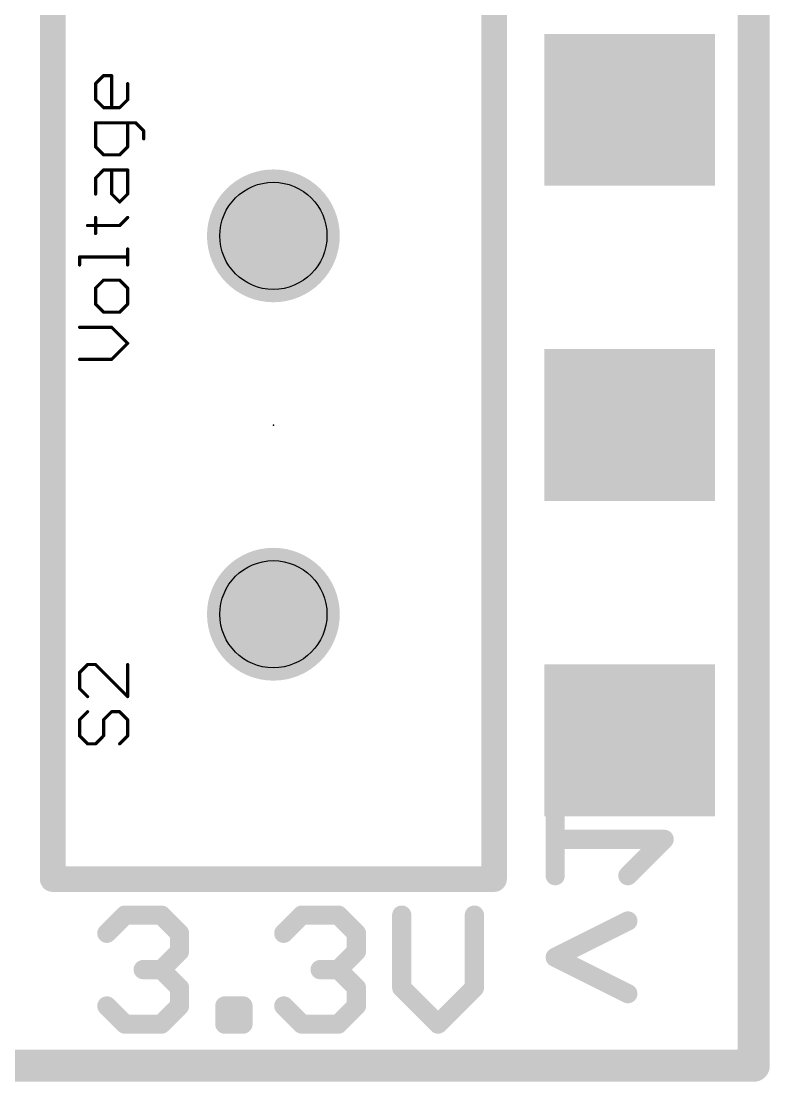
# Model space of a CAD drawing. Extents: x -128 to 56, y -3 to 18.
# Drawn here: x 48.8 to 54.74, y -0.13 to 8.28 of the extents above; entities that cross this region are included whole.
import ezdxf

# ---------------------------------------------------------------- set-up
doc = ezdxf.new("R2010")
doc.units = 0
for name, color, linetype in [('1', 12, 'CONTINUOUS'), ('16', 132, 'CONTINUOUS'), ('20', 53, 'CONTINUOUS'), ('21', 53, 'CONTINUOUS'), ('23', 53, 'CONTINUOUS'), ('25', 253, 'CONTINUOUS'), ('27', 253, 'CONTINUOUS'), ('29', 253, 'CONTINUOUS'), ('30', 253, 'CONTINUOUS'), ('31', 253, 'CONTINUOUS')]:
    doc.layers.add(name, color=color, linetype=linetype)

# ---------------------------------------------------------------- blocks, each defined once
blk = doc.blocks.new('RECT')
blk.add_solid([(-0.5, -0.5), (0.5, -0.5), (-0.5, 0.5), (0.5, 0.5)])

msp = doc.modelspace()

# ---------------------------------------------------------------- linework, layer by layer
at = {"layer": '1', "const_width": 0.254}
for points in [[(54.61, 16.51), (54.61, 0)], [(54.61, 0), (0, 0)]]:
    msp.add_lwpolyline(points, dxfattribs=at)
at = {"layer": '1', "const_width": 0.127}
for points in [[(54.61, -0.0635, 1), (54.61, 0.0635)], [(54.5465, 0, 1), (54.6735, 0)]]:
    msp.add_lwpolyline(points, format="xyb", dxfattribs=at)
at = {"layer": '16'}
for points, const_width in [([(54.61, 16.51), (54.61, 0)], 0.254), ([(53.4674, 2.4427), (53.4674, 3.0189)], 0.1524), ([(53.0352, 2.8749), (53.8995, 2.8749)], 0.1524), ([(53.8995, 2.8749), (53.4674, 2.4427)], 0.1524), ([(53.0352, 1.5072), (53.0352, 2.0834)], 0.1524), ([(53.8995, 1.7953), (53.0352, 1.7953)], 0.1524), ([(53.6114, 1.5072), (53.8995, 1.7953)], 0.1524), ([(53.0352, 0.8598), (53.6114, 1.1479)], 0.1524), ([(53.6114, 0.5716), (53.0352, 0.8598)], 0.1524), ([(54.61, 0), (0, 0)], 0.254)]:
    msp.add_lwpolyline(points, dxfattribs=dict(at, const_width=const_width))
for points, const_width in [([(53.5055, 3.0189, 1), (53.4293, 3.0189)], 0.0762), ([(53.0352, 2.913, 1), (53.0352, 2.8368)], 0.0762), ([(53.9265, 2.8479, 1), (53.8726, 2.9018)], 0.0762), ([(53.8995, 2.8368, 1), (53.8995, 2.913)], 0.0762), ([(53.4404, 2.4696, 1), (53.4943, 2.4157)], 0.0762), ([(53.4293, 2.4427, 1), (53.5055, 2.4427)], 0.0762), ([(53.0733, 2.0834, 1), (52.9971, 2.0834)], 0.0762), ([(53.0352, 1.8334, 1), (53.0352, 1.7572)], 0.0762), ([(53.9265, 1.7683, 1), (53.8726, 1.8222)], 0.0762), ([(53.8995, 1.7572, 1), (53.8995, 1.8334)], 0.0762), ([(52.9971, 1.5072, 1), (53.0733, 1.5072)], 0.0762), ([(53.5845, 1.5341, 1), (53.6384, 1.4802)], 0.0762), ([(53.6285, 1.1138, 1), (53.5944, 1.1819)], 0.0762), ([(53.0522, 0.8938, 1), (53.0182, 0.8257)], 0.0762), ([(53.0182, 0.8938, 1), (53.0522, 0.8257)], 0.0762), ([(53.5944, 0.5376, 1), (53.6285, 0.6057)], 0.0762), ([(54.61, -0.0635, 1), (54.61, 0.0635)], 0.127), ([(54.5465, 0, 1), (54.6735, 0)], 0.127)]:
    msp.add_lwpolyline(points, format="xyb", dxfattribs=dict(at, const_width=const_width))
at = {"layer": '20', "const_width": 0.2032}
for points in [[(54.61, 0), (54.61, 16.51)], [(0, 0), (54.61, 0)]]:
    msp.add_lwpolyline(points, dxfattribs=at)
at = {"layer": '20', "const_width": 0.1016}
for points in [[(54.61, -0.0508, 1), (54.61, 0.0508)], [(54.5592, 0, 1), (54.6608, 0)]]:
    msp.add_lwpolyline(points, format="xyb", dxfattribs=at)
at = {"layer": '20'}
for centre in [(50.8, 6.58), (50.8, 3.58)]:
    msp.add_circle(centre, 0.425, dxfattribs=at)
at = {"layer": '21'}
for points, const_width in [([(49.05, 8.68), (49.05, 1.48)], 0.2032), ([(52.55, 1.48), (52.55, 8.68)], 0.2032), ([(49.05, 1.48), (52.55, 1.48)], 0.2032), ([(49.4792, 1.0505), (49.6233, 1.1945)], 0.1524), ([(49.6233, 1.1945), (49.9114, 1.1945)], 0.1524), ([(49.9114, 1.1945), (50.0554, 1.0505)], 0.1524), ([(50.8825, 1.0505), (51.0265, 1.1945)], 0.1524), ([(51.0265, 1.1945), (51.3146, 1.1945)], 0.1524), ([(51.3146, 1.1945), (51.4587, 1.0505)], 0.1524), ([(51.818, 1.1945), (51.818, 0.6183)], 0.1524), ([(52.3942, 0.6183), (52.3942, 1.1945)], 0.1524), ([(50.0554, 1.0505), (50.0554, 0.9064)], 0.1524), ([(51.4587, 1.0505), (51.4587, 0.9064)], 0.1524), ([(50.0554, 0.9064), (49.9114, 0.7624)], 0.1524), ([(51.4587, 0.9064), (51.3146, 0.7624)], 0.1524), ([(49.9114, 0.7624), (49.7673, 0.7624)], 0.1524), ([(49.9114, 0.7624), (50.0554, 0.6183)], 0.1524), ([(51.3146, 0.7624), (51.1706, 0.7624)], 0.1524), ([(51.3146, 0.7624), (51.4587, 0.6183)], 0.1524), ([(50.0554, 0.6183), (50.0554, 0.4743)], 0.1524), ([(51.4587, 0.6183), (51.4587, 0.4743)], 0.1524), ([(51.818, 0.6183), (52.1061, 0.3302)], 0.1524), ([(52.1061, 0.3302), (52.3942, 0.6183)], 0.1524), ([(49.6233, 0.3302), (49.4792, 0.4743)], 0.1524), ([(50.0554, 0.4743), (49.9114, 0.3302)], 0.1524), ([(50.4147, 0.3302), (50.4147, 0.4743)], 0.1524), ([(50.4147, 0.4743), (50.5588, 0.4743)], 0.1524), ([(50.5588, 0.4743), (50.5588, 0.3302)], 0.1524), ([(51.0265, 0.3302), (50.8825, 0.4743)], 0.1524), ([(51.4587, 0.4743), (51.3146, 0.3302)], 0.1524), ([(49.9114, 0.3302), (49.6233, 0.3302)], 0.1524), ([(50.5588, 0.3302), (50.4147, 0.3302)], 0.1524), ([(51.3146, 0.3302), (51.0265, 0.3302)], 0.1524)]:
    msp.add_lwpolyline(points, dxfattribs=dict(at, const_width=const_width))
for points, const_width in [([(49.05, 1.5308, 1), (49.05, 1.4292)], 0.1016), ([(48.9992, 1.48, 1), (49.1008, 1.48)], 0.1016), ([(52.4992, 1.48, 1), (52.6008, 1.48)], 0.1016), ([(52.55, 1.4292, 1), (52.55, 1.5308)], 0.1016), ([(49.6233, 1.2326, 1), (49.6233, 1.1564)], 0.0762), ([(49.6502, 1.1676, 1), (49.5963, 1.2215)], 0.0762), ([(49.9383, 1.2215, 1), (49.8844, 1.1676)], 0.0762), ([(49.9114, 1.1564, 1), (49.9114, 1.2326)], 0.0762), ([(51.0265, 1.2326, 1), (51.0265, 1.1564)], 0.0762), ([(51.0535, 1.1676, 1), (50.9996, 1.2215)], 0.0762), ([(51.3416, 1.2215, 1), (51.2877, 1.1676)], 0.0762), ([(51.3146, 1.1564, 1), (51.3146, 1.2326)], 0.0762), ([(51.8561, 1.1945, 1), (51.7799, 1.1945)], 0.0762), ([(52.4323, 1.1945, 1), (52.3561, 1.1945)], 0.0762), ([(49.4523, 1.0774, 1), (49.5061, 1.0235)], 0.0762), ([(50.0935, 1.0505, 1), (50.0173, 1.0505)], 0.0762), ([(50.0285, 1.0235, 1), (50.0824, 1.0774)], 0.0762), ([(50.8555, 1.0774, 1), (50.9094, 1.0235)], 0.0762), ([(51.4968, 1.0505, 1), (51.4206, 1.0505)], 0.0762), ([(51.4318, 1.0235, 1), (51.4856, 1.0774)], 0.0762), ([(50.0173, 0.9064, 1), (50.0935, 0.9064)], 0.0762), ([(50.0824, 0.8795, 1), (50.0285, 0.9334)], 0.0762), ([(51.4206, 0.9064, 1), (51.4968, 0.9064)], 0.0762), ([(51.4856, 0.8795, 1), (51.4318, 0.9334)], 0.0762), ([(49.7673, 0.8005, 1), (49.7673, 0.7243)], 0.0762), ([(49.9383, 0.7893, 1), (49.8844, 0.7354)], 0.0762), ([(49.8844, 0.7893, 1), (49.9383, 0.7354)], 0.0762), ([(49.9114, 0.7243, 1), (49.9114, 0.8005)], 0.0762), ([(51.1706, 0.8005, 1), (51.1706, 0.7243)], 0.0762), ([(51.3416, 0.7893, 1), (51.2877, 0.7354)], 0.0762), ([(51.2877, 0.7893, 1), (51.3416, 0.7354)], 0.0762), ([(51.3146, 0.7243, 1), (51.3146, 0.8005)], 0.0762), ([(50.0935, 0.6183, 1), (50.0173, 0.6183)], 0.0762), ([(50.0285, 0.5914, 1), (50.0824, 0.6453)], 0.0762), ([(51.4968, 0.6183, 1), (51.4206, 0.6183)], 0.0762), ([(51.4318, 0.5914, 1), (51.4856, 0.6453)], 0.0762), ([(51.8449, 0.6453, 1), (51.7911, 0.5914)], 0.0762), ([(52.4212, 0.5914, 1), (52.3673, 0.6453)], 0.0762), ([(51.7799, 0.6183, 1), (51.8561, 0.6183)], 0.0762), ([(52.3561, 0.6183, 1), (52.4323, 0.6183)], 0.0762), ([(49.5061, 0.5012, 1), (49.4523, 0.4473)], 0.0762), ([(50.0173, 0.4743, 1), (50.0935, 0.4743)], 0.0762), ([(50.0824, 0.4473, 1), (50.0285, 0.5012)], 0.0762), ([(50.4528, 0.4743, 1), (50.3766, 0.4743)], 0.0762), ([(50.4147, 0.5124, 1), (50.4147, 0.4362)], 0.0762), ([(50.5969, 0.4743, 1), (50.5207, 0.4743)], 0.0762), ([(50.5588, 0.4362, 1), (50.5588, 0.5124)], 0.0762), ([(50.9094, 0.5012, 1), (50.8555, 0.4473)], 0.0762), ([(51.4206, 0.4743, 1), (51.4968, 0.4743)], 0.0762), ([(51.4856, 0.4473, 1), (51.4318, 0.5012)], 0.0762), ([(49.6233, 0.3683, 1), (49.6233, 0.2921)], 0.0762), ([(49.5963, 0.3033, 1), (49.6502, 0.3571)], 0.0762), ([(49.8844, 0.3571, 1), (49.9383, 0.3033)], 0.0762), ([(49.9114, 0.2921, 1), (49.9114, 0.3683)], 0.0762), ([(50.4147, 0.3683, 1), (50.4147, 0.2921)], 0.0762), ([(50.3766, 0.3302, 1), (50.4528, 0.3302)], 0.0762), ([(50.5207, 0.3302, 1), (50.5969, 0.3302)], 0.0762), ([(50.5588, 0.2921, 1), (50.5588, 0.3683)], 0.0762), ([(51.0265, 0.3683, 1), (51.0265, 0.2921)], 0.0762), ([(50.9996, 0.3033, 1), (51.0535, 0.3571)], 0.0762), ([(51.2877, 0.3571, 1), (51.3416, 0.3033)], 0.0762), ([(51.3146, 0.2921, 1), (51.3146, 0.3683)], 0.0762), ([(52.0792, 0.3571, 1), (52.1331, 0.3033)], 0.0762), ([(52.0792, 0.3033, 1), (52.1331, 0.3571)], 0.0762)]:
    msp.add_lwpolyline(points, format="xyb", dxfattribs=dict(at, const_width=const_width))
at = {"layer": '23'}
msp.add_point((50.8, 5.08), dxfattribs=at)
at = {"layer": '25', "const_width": 0.0254}
for points in [[(49.3265, 3.1811), (49.263, 3.1176)], [(49.263, 3.1176), (49.263, 2.9905)], [(49.3901, 3.1811), (49.3265, 3.1811)], [(49.6443, 2.9269), (49.3901, 3.1811)], [(49.6443, 3.1811), (49.6443, 2.9269)], [(49.263, 2.9905), (49.3265, 2.9269)], [(49.3265, 2.8069), (49.263, 2.7434)], [(49.4536, 2.7434), (49.5172, 2.8069)], [(49.5172, 2.8069), (49.5807, 2.8069)], [(49.5807, 2.8069), (49.6443, 2.7434)], [(49.263, 2.7434), (49.263, 2.6163)], [(49.4536, 2.6163), (49.4536, 2.7434)], [(49.6443, 2.7434), (49.6443, 2.6163)], [(49.263, 2.6163), (49.3265, 2.5527)], [(49.3901, 2.5527), (49.4536, 2.6163)], [(49.6443, 2.6163), (49.5807, 2.5527)], [(49.3265, 2.5527), (49.3901, 2.5527)]]:
    msp.add_lwpolyline(points, dxfattribs=at)
at = {"layer": '25', "const_width": 0.0127}
for points in [[(49.2693, 3.1176, 1), (49.2566, 3.1176)], [(49.2585, 3.1221, 1), (49.2675, 3.1131)], [(49.3265, 3.1875, 1), (49.3265, 3.1748)], [(49.331, 3.1766, 1), (49.322, 3.1856)], [(49.3946, 3.1856, 1), (49.3856, 3.1766)], [(49.3901, 3.1748, 1), (49.3901, 3.1875)], [(49.6506, 3.1811, 1), (49.638, 3.1811)], [(49.2675, 2.9949, 1), (49.2585, 2.986)], [(49.2566, 2.9905, 1), (49.2693, 2.9905)], [(49.322, 2.9224, 1), (49.331, 2.9314)], [(49.638, 2.9269, 1), (49.6506, 2.9269)], [(49.6398, 2.9224, 1), (49.6488, 2.9314)], [(49.331, 2.8024, 1), (49.322, 2.8114)], [(49.5172, 2.8133, 1), (49.5172, 2.8006)], [(49.5217, 2.8024, 1), (49.5127, 2.8114)], [(49.5852, 2.8114, 1), (49.5763, 2.8024)], [(49.5807, 2.8006, 1), (49.5807, 2.8133)], [(49.2693, 2.7434, 1), (49.2566, 2.7434)], [(49.2585, 2.7479, 1), (49.2675, 2.7389)], [(49.4491, 2.7479, 1), (49.4581, 2.7389)], [(49.46, 2.7434, 1), (49.4473, 2.7434)], [(49.6506, 2.7434, 1), (49.638, 2.7434)], [(49.6398, 2.7389, 1), (49.6488, 2.7479)], [(49.2675, 2.6207, 1), (49.2585, 2.6118)], [(49.2566, 2.6163, 1), (49.2693, 2.6163)], [(49.4473, 2.6163, 1), (49.46, 2.6163)], [(49.4581, 2.6118, 1), (49.4491, 2.6207)], [(49.638, 2.6163, 1), (49.6506, 2.6163)], [(49.6488, 2.6118, 1), (49.6398, 2.6207)], [(49.3265, 2.5591, 1), (49.3265, 2.5464)], [(49.322, 2.5482, 1), (49.331, 2.5572)], [(49.3856, 2.5572, 1), (49.3946, 2.5482)], [(49.3901, 2.5464, 1), (49.3901, 2.5591)], [(49.5763, 2.5572, 1), (49.5852, 2.5482)]]:
    msp.add_lwpolyline(points, format="xyb", dxfattribs=at)
at = {"layer": '27', "const_width": 0.0254}
for points in [[(49.3901, 7.7871), (49.4536, 7.8507)], [(49.4536, 7.8507), (49.5172, 7.8507)], [(49.5172, 7.8507), (49.5172, 7.5965)], [(49.3901, 7.66), (49.3901, 7.7871)], [(49.6443, 7.7871), (49.6443, 7.66)], [(49.4536, 7.5965), (49.3901, 7.66)], [(49.6443, 7.66), (49.5807, 7.5965)], [(49.5807, 7.5965), (49.4536, 7.5965)], [(49.7079, 7.4765), (49.3901, 7.4765)], [(49.3901, 7.4765), (49.3901, 7.2858)], [(49.6443, 7.2858), (49.6443, 7.4765)], [(49.7714, 7.4129), (49.7079, 7.4765)], [(49.7714, 7.3494), (49.7714, 7.4129)], [(49.3901, 7.2858), (49.4536, 7.2223)], [(49.4536, 7.2223), (49.5807, 7.2223)], [(49.5807, 7.2223), (49.6443, 7.2858)], [(49.3901, 7.0387), (49.4536, 7.1023)], [(49.4536, 7.1023), (49.6443, 7.1023)], [(49.5172, 6.9116), (49.5172, 7.1023)], [(49.6443, 7.1023), (49.6443, 6.9116)], [(49.3901, 6.9116), (49.3901, 7.0387)], [(49.5807, 6.8481), (49.5172, 6.9116)], [(49.6443, 6.9116), (49.5807, 6.8481)], [(49.3901, 6.5986), (49.3901, 6.7257)], [(49.5807, 6.6621), (49.6443, 6.7257)], [(49.3265, 6.6621), (49.5807, 6.6621)], [(49.6443, 6.3491), (49.6443, 6.4762)], [(49.263, 6.3491), (49.263, 6.4127)], [(49.263, 6.4127), (49.6443, 6.4127)], [(49.4536, 6.2291), (49.3901, 6.1656)], [(49.5807, 6.2291), (49.4536, 6.2291)], [(49.6443, 6.1656), (49.5807, 6.2291)], [(49.3901, 6.1656), (49.3901, 6.0385)], [(49.6443, 6.0385), (49.6443, 6.1656)], [(49.3901, 6.0385), (49.4536, 5.9749)], [(49.4536, 5.9749), (49.5807, 5.9749)], [(49.5807, 5.9749), (49.6443, 6.0385)], [(49.5172, 5.8549), (49.263, 5.8549)], [(49.6443, 5.7278), (49.5172, 5.8549)], [(49.5172, 5.6007), (49.6443, 5.7278)], [(49.263, 5.6007), (49.5172, 5.6007)]]:
    msp.add_lwpolyline(points, dxfattribs=at)
at = {"layer": '27', "const_width": 0.0127}
for points in [[(49.4536, 7.857, 1), (49.4536, 7.8443)], [(49.4581, 7.8462, 1), (49.4491, 7.8552)], [(49.5235, 7.8507, 1), (49.5108, 7.8507)], [(49.5172, 7.8443, 1), (49.5172, 7.857)], [(49.3964, 7.7871, 1), (49.3837, 7.7871)], [(49.3856, 7.7916, 1), (49.3946, 7.7826)], [(49.6506, 7.7871, 1), (49.638, 7.7871)], [(49.3946, 7.6645, 1), (49.3856, 7.6555)], [(49.3837, 7.66, 1), (49.3964, 7.66)], [(49.638, 7.66, 1), (49.6506, 7.66)], [(49.6488, 7.6555, 1), (49.6398, 7.6645)], [(49.4536, 7.6028, 1), (49.4536, 7.5901)], [(49.4491, 7.592, 1), (49.4581, 7.601)], [(49.5108, 7.5965, 1), (49.5235, 7.5965)], [(49.5763, 7.601, 1), (49.5852, 7.592)], [(49.5807, 7.5901, 1), (49.5807, 7.6028)], [(49.3964, 7.4765, 1), (49.3837, 7.4765)], [(49.3901, 7.4828, 1), (49.3901, 7.4701)], [(49.6506, 7.4765, 1), (49.638, 7.4765)], [(49.7123, 7.481, 1), (49.7034, 7.472)], [(49.7079, 7.4701, 1), (49.7079, 7.4828)], [(49.7778, 7.4129, 1), (49.7651, 7.4129)], [(49.7669, 7.4084, 1), (49.7759, 7.4174)], [(49.7651, 7.3494, 1), (49.7778, 7.3494)], [(49.3946, 7.2903, 1), (49.3856, 7.2813)], [(49.3837, 7.2858, 1), (49.3964, 7.2858)], [(49.4536, 7.2286, 1), (49.4536, 7.2159)], [(49.4491, 7.2178, 1), (49.4581, 7.2268)], [(49.5763, 7.2268, 1), (49.5852, 7.2178)], [(49.5807, 7.2159, 1), (49.5807, 7.2286)], [(49.638, 7.2858, 1), (49.6506, 7.2858)], [(49.6488, 7.2813, 1), (49.6398, 7.2903)], [(49.4536, 7.1086, 1), (49.4536, 7.0959)], [(49.4581, 7.0978, 1), (49.4491, 7.1068)], [(49.5235, 7.1023, 1), (49.5108, 7.1023)], [(49.6506, 7.1023, 1), (49.638, 7.1023)], [(49.6443, 7.0959, 1), (49.6443, 7.1086)], [(49.3964, 7.0387, 1), (49.3837, 7.0387)], [(49.3856, 7.0432, 1), (49.3946, 7.0342)], [(49.3837, 6.9116, 1), (49.3964, 6.9116)], [(49.5217, 6.9161, 1), (49.5127, 6.9071)], [(49.5108, 6.9116, 1), (49.5235, 6.9116)], [(49.638, 6.9116, 1), (49.6506, 6.9116)], [(49.6488, 6.9071, 1), (49.6398, 6.9161)], [(49.5763, 6.8525, 1), (49.5852, 6.8436)], [(49.5763, 6.8436, 1), (49.5852, 6.8525)], [(49.3964, 6.7257, 1), (49.3837, 6.7257)], [(49.6488, 6.7212, 1), (49.6398, 6.7302)], [(49.3265, 6.6685, 1), (49.3265, 6.6558)], [(49.5763, 6.6666, 1), (49.5852, 6.6576)], [(49.5807, 6.6558, 1), (49.5807, 6.6685)], [(49.3837, 6.5986, 1), (49.3964, 6.5986)], [(49.6506, 6.4762, 1), (49.638, 6.4762)], [(49.2693, 6.4127, 1), (49.2566, 6.4127)], [(49.263, 6.419, 1), (49.263, 6.4063)], [(49.6443, 6.4063, 1), (49.6443, 6.419)], [(49.2566, 6.3491, 1), (49.2693, 6.3491)], [(49.638, 6.3491, 1), (49.6506, 6.3491)], [(49.4536, 6.2355, 1), (49.4536, 6.2228)], [(49.4581, 6.2246, 1), (49.4491, 6.2336)], [(49.5852, 6.2336, 1), (49.5763, 6.2246)], [(49.5807, 6.2228, 1), (49.5807, 6.2355)], [(49.3964, 6.1656, 1), (49.3837, 6.1656)], [(49.3856, 6.1701, 1), (49.3946, 6.1611)], [(49.6506, 6.1656, 1), (49.638, 6.1656)], [(49.6398, 6.1611, 1), (49.6488, 6.1701)], [(49.3946, 6.0429, 1), (49.3856, 6.034)], [(49.3837, 6.0385, 1), (49.3964, 6.0385)], [(49.4536, 5.9813, 1), (49.4536, 5.9686)], [(49.4491, 5.9704, 1), (49.4581, 5.9794)], [(49.5763, 5.9794, 1), (49.5852, 5.9704)], [(49.5807, 5.9686, 1), (49.5807, 5.9813)], [(49.638, 6.0385, 1), (49.6506, 6.0385)], [(49.6488, 6.034, 1), (49.6398, 6.0429)], [(49.263, 5.8613, 1), (49.263, 5.8486)], [(49.5217, 5.8594, 1), (49.5127, 5.8504)], [(49.5172, 5.8486, 1), (49.5172, 5.8613)], [(49.6488, 5.7233, 1), (49.6398, 5.7323)], [(49.6398, 5.7233, 1), (49.6488, 5.7323)], [(49.263, 5.6071, 1), (49.263, 5.5944)], [(49.5127, 5.6052, 1), (49.5217, 5.5962)], [(49.5172, 5.5944, 1), (49.5172, 5.6071)]]:
    msp.add_lwpolyline(points, format="xyb", dxfattribs=at)
at = {"layer": '29', "const_width": 0.5266}
for points in [[(50.8, 6.3167, 1), (50.8, 6.8433, 1), (50.8, 6.3167)], [(50.8, 3.3167, 1), (50.8, 3.8433, 1), (50.8, 3.3167)]]:
    msp.add_lwpolyline(points, format="xyb", dxfattribs=at)
at = {"layer": '30', "const_width": 0.5266}
for points in [[(50.8, 6.3167, 1), (50.8, 6.8433, 1), (50.8, 6.3167)], [(50.8, 3.3167, 1), (50.8, 3.8433, 1), (50.8, 3.3167)]]:
    msp.add_lwpolyline(points, format="xyb", dxfattribs=at)

# ---------------------------------------------------------------- block references
at = {"layer": '1', "yscale": 1.15, "rotation": 90}
for p in [(53.625, 7.58), (53.625, 5.08), (53.625, 2.58)]:
    msp.add_blockref('RECT', p, dxfattribs=at)
at = {"layer": '29', "xscale": 1.2032, "yscale": 1.3532, "rotation": 90}
for p in [(53.625, 7.58), (53.625, 5.08), (53.625, 2.58)]:
    msp.add_blockref('RECT', p, dxfattribs=at)
at = {"layer": '31', "yscale": 1.15, "rotation": 90}
for p in [(53.625, 7.58), (53.625, 5.08), (53.625, 2.58)]:
    msp.add_blockref('RECT', p, dxfattribs=at)

doc.saveas('drawing.dxf')
